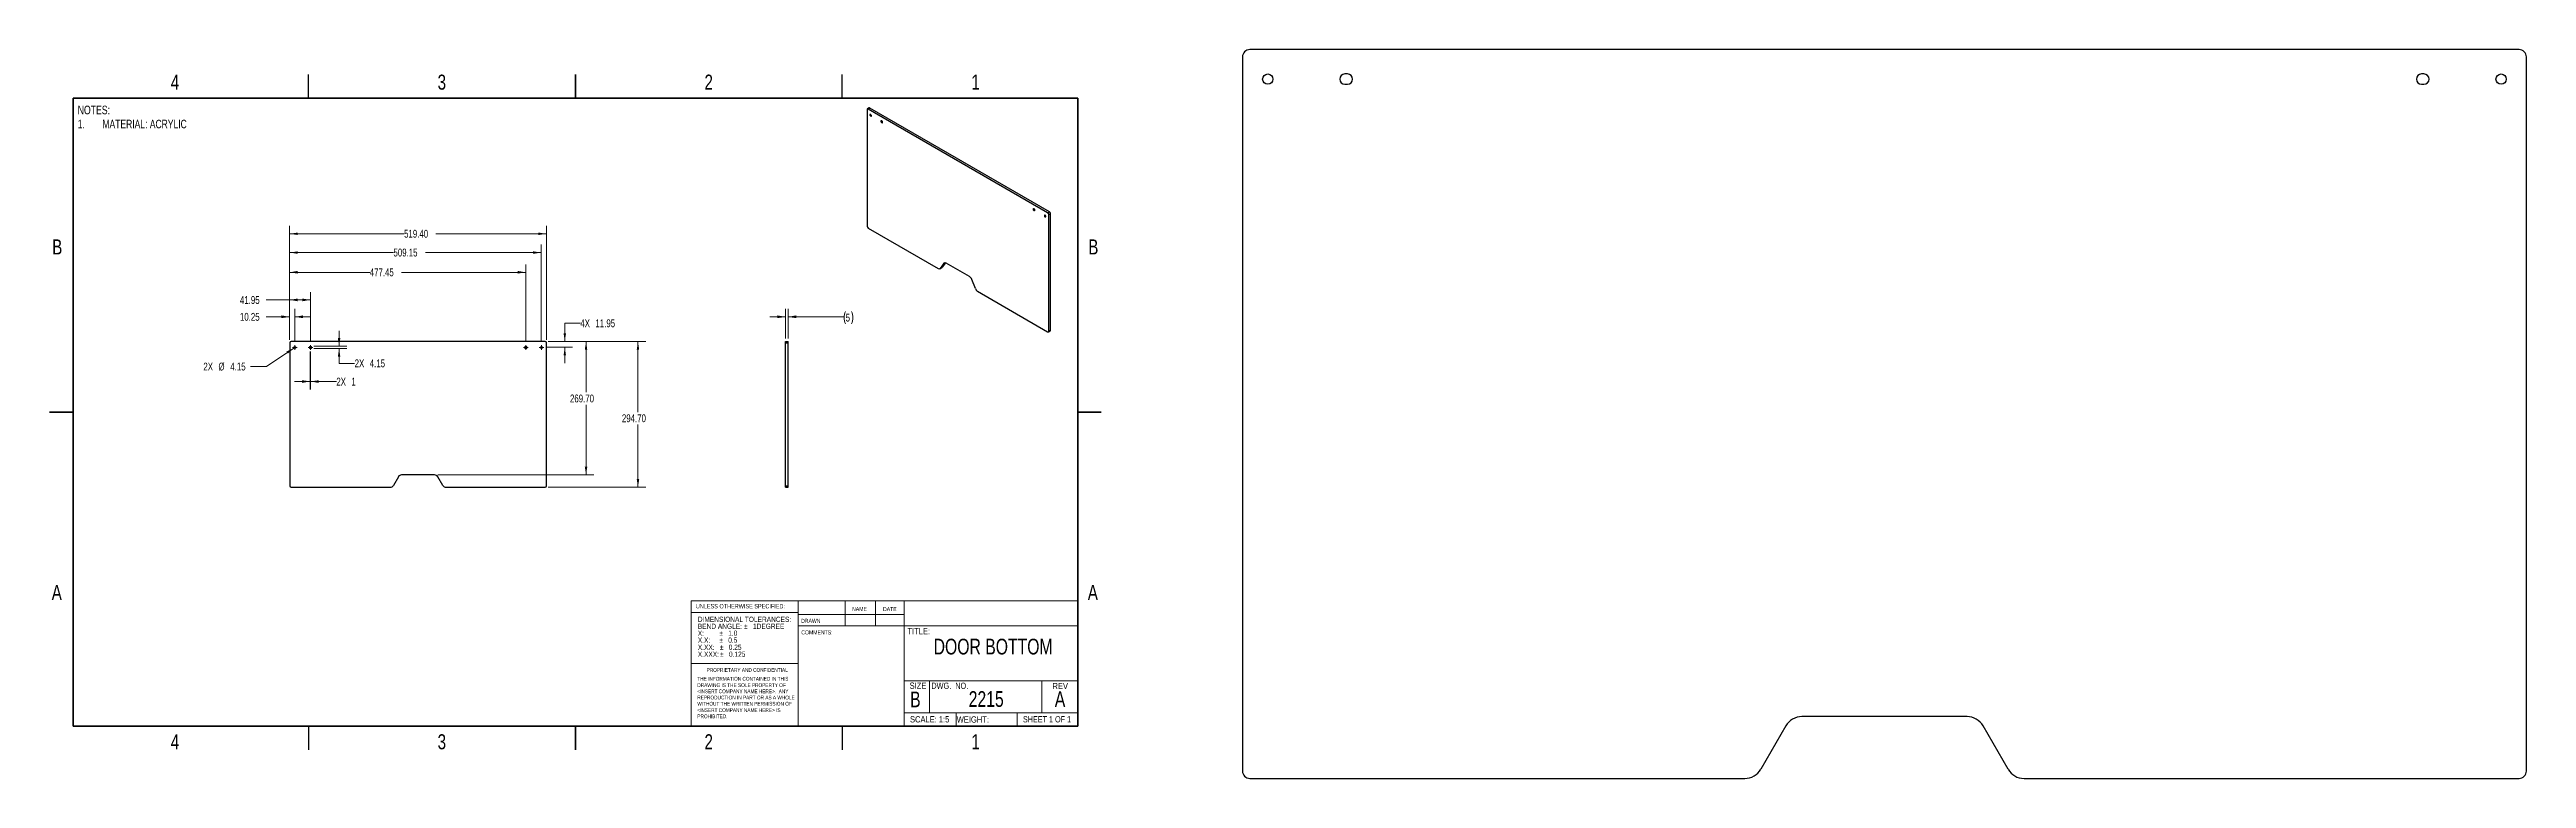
# Model space of a CAD drawing. Header units: millimetres. Extents: x 3 to 1005, y -8 to 286.
import ezdxf

# ---------------------------------------------------------------- set-up
doc = ezdxf.new("R2010")
doc.units = ezdxf.units.MM
doc.styles.add('SLDTEXTSTYLE0', font='TXT', dxfattribs={"width": 0.75})
doc.styles.add('SLDTEXTSTYLE1', font='TXT', dxfattribs={"width": 0.6875})
doc.styles.add('SLDTEXTSTYLE2', font='TXT', dxfattribs={"width": 0.694444})
doc.dimstyles.new('SLDDIMSTYLE0', dxfattribs={"dimtxt": 3.175, "dimasz": 3.302, "dimexe": 0, "dimexo": 0.0625, "dimgap": 0.79375, "dimtad": 0, "dimtih": 1, "dimtoh": 1, "dimlfac": 5, "dimrnd": 1e-09, "dimzin": 12, "dimdsep": 46, "dimtxsty": 'SLDTEXTSTYLE0', "dimsah": 1, "dimcen": 0.09, "dimadec": 0, "dimazin": 3, "dimtfac": 1, "dimtmove": 0, "dimatfit": 0, "dimfxl": 1, "dimfrac": 2, "dimtolj": 1, "dimtzin": 12, "dimarcsym": 0})
doc.dimstyles.new('SLDDIMSTYLE1', dxfattribs={"dimtxt": 3.175, "dimasz": 3.302, "dimexe": 0, "dimexo": 0.0625, "dimgap": 0.79375, "dimtad": 0, "dimtih": 1, "dimtoh": 1, "dimlfac": 5, "dimrnd": 1e-09, "dimzin": 12, "dimdsep": 46, "dimtxsty": 'SLDTEXTSTYLE0', "dimsah": 1, "dimcen": 0.09, "dimadec": 0, "dimazin": 3, "dimtfac": 1, "dimtofl": 0, "dimtmove": 0, "dimatfit": 3, "dimfxl": 1, "dimfrac": 2, "dimtolj": 1, "dimtzin": 12, "dimarcsym": 0})
doc.dimstyles.new('SLDDIMSTYLE2', dxfattribs={"dimtxt": 3.175, "dimasz": 3.302, "dimexe": 0, "dimexo": 0.0625, "dimgap": 0.79375, "dimtad": 0, "dimtih": 1, "dimtoh": 1, "dimlfac": 5, "dimrnd": 1e-09, "dimzin": 4, "dimdsep": 46, "dimtxsty": 'SLDTEXTSTYLE0', "dimsah": 1, "dimcen": 0.09, "dimadec": 0, "dimazin": 1, "dimtfac": 1, "dimtofl": 0, "dimtmove": 0, "dimatfit": 3, "dimfxl": 1, "dimfrac": 2, "dimtolj": 1, "dimtzin": 12, "dimarcsym": 0})
doc.dimstyles.new('SLDDIMSTYLE3', dxfattribs={"dimtxt": 3.175, "dimasz": 3.302, "dimexe": 0, "dimexo": 0.0625, "dimgap": 0.79375, "dimtad": 0, "dimtih": 1, "dimtoh": 1, "dimlfac": 5, "dimrnd": 1e-09, "dimzin": 12, "dimdsep": 46, "dimtxsty": 'SLDTEXTSTYLE0', "dimsah": 1, "dimcen": 0, "dimadec": 0, "dimazin": 3, "dimtfac": 1, "dimtofl": 0, "dimtmove": 0, "dimatfit": 3, "dimfxl": 1, "dimfrac": 2, "dimtolj": 1, "dimtzin": 12, "dimarcsym": 0})

# ---------------------------------------------------------------- blocks, each defined once
blk = doc.blocks.new('SW_NOTE_0')
at = {"color": 0, "linetype": 'Continuous', "lineweight": 0, "attachment_point": 1, "style": 'SLDTEXTSTYLE0'}
for s, insert, char_height in [('NOTES:', (0, 4.5), 3.5), ('1.', (0, -1.2), 3.44), ('MATERIAL: ACRYLIC', (10, -1.2), 3.44)]:
    blk.add_mtext(s, dxfattribs=dict(at, insert=insert, char_height=char_height))
blk = doc.blocks.new('SW_NOTE_1')
at = {"color": 0, "linetype": 'Continuous', "lineweight": 0, "char_height": 1.524, "attachment_point": 1, "style": 'SLDTEXTSTYLE0'}
for s, insert in [('THE INFORMATION CONTAINED IN THIS', (0, 2)), ('WITHOUT THE WRITTEN PERMISSION OF', (0, -8.1)), ('DRAWING IS THE SOLE PROPERTY OF', (0, -0.6)), ('<INSERT COMPANY NAME HERE>.  ANY', (0, -3.1)), ('REPRODUCTION IN PART OR AS A WHOLE', (0, -5.6)), ('<INSERT COMPANY NAME HERE> IS', (0, -10.7)), ('PROHIBITED.', (0, -13.2))]:
    blk.add_mtext(s, dxfattribs=dict(at, insert=insert))
blk = doc.blocks.new('SW_NOTE_2')
at = {"color": 0, "linetype": 'Continuous', "lineweight": 0, "attachment_point": 1, "style": 'SLDTEXTSTYLE0'}
for s, insert, char_height in [('DIMENSIONAL TOLERANCES:', (0, 2.7), 2.117), ('X:', (0, -2.9), 2.12), ('X.X:', (0, -5.7), 2.12), ('X.XX:', (0, -8.6), 2.12), ('BEND ANGLE:', (0, -0.1), 2.117), ('%%p', (8.7, -2.9), 2.12), ('%%p', (8.7, -5.7), 2.12), ('%%p', (8.9, -8.6), 2.12), ('1.0', (12.3, -2.9), 2.12), ('0.5', (12.3, -5.7), 2.12), ('0.25', (12.5, -8.6), 2.12), ('%%p', (18.7, -0.1), 2.12), ('1DEGREE', (22.3, -0.1), 2.12), ('X.XXX:', (0, -11.4), 2.12), ('%%p', (9, -11.4), 2.12), ('0.125', (12.6, -11.4), 2.12)]:
    blk.add_mtext(s, dxfattribs=dict(at, insert=insert, char_height=char_height))
blk = doc.blocks.new('_D')
at = {"color": 7, "linetype": 'Continuous', "lineweight": 18}
for p, q in [((100.3, 168.9), (100.3, 181.4)), ((102.4, 168.1), (102.4, 181.4)), ((100.3, 178.2), (90.8, 178.2)), ((102.4, 178.2), (108.7, 178.2))]:
    blk.add_line(p, q, dxfattribs=at)
for points in [[(100.3, 178.2), (97, 178.8), (97, 177.7)], [(102.4, 178.2), (105.7, 177.7), (105.7, 178.8)]]:
    blk.add_solid(points, dxfattribs=at)
at = {"color": 7, "linetype": 'Continuous', "lineweight": 18, "insert": (80.2, 179.8), "char_height": 3.17, "attachment_point": 1, "style": 'SLDTEXTSTYLE0'}
blk.add_mtext('10.25', dxfattribs=at)
blk = doc.blocks.new('_D_1')
at = {"color": 7, "linetype": 'Continuous', "lineweight": 18}
for p, q in [((100.3, 185.1), (90.8, 185.1)), ((100.3, 168.9), (100.3, 188.2)), ((108.7, 185.1), (100.3, 185.1)), ((108.7, 168.1), (108.7, 188.2))]:
    blk.add_line(p, q, dxfattribs=at)
for points in [[(100.3, 185.1), (103.6, 184.5), (103.6, 185.6)], [(108.7, 185.1), (105.4, 185.6), (105.4, 184.5)]]:
    blk.add_solid(points, dxfattribs=at)
at = {"color": 7, "linetype": 'Continuous', "lineweight": 18, "insert": (80.2, 186.6), "char_height": 3.17, "attachment_point": 1, "style": 'SLDTEXTSTYLE0'}
blk.add_mtext('41.95', dxfattribs=at)
blk = doc.blocks.new('_D_2')
at = {"color": 7, "linetype": 'Continuous', "lineweight": 18}
for p, q in [((100.3, 168.9), (100.3, 199.4)), ((100.3, 196.2), (132.7, 196.2)), ((195.8, 196.2), (145.6, 196.2)), ((195.8, 168.1), (195.8, 199.4))]:
    blk.add_line(p, q, dxfattribs=at)
for points in [[(100.3, 196.2), (103.6, 195.7), (103.6, 196.8)], [(195.8, 196.2), (192.5, 196.8), (192.5, 195.7)]]:
    blk.add_solid(points, dxfattribs=at)
at = {"color": 7, "linetype": 'Continuous', "lineweight": 18, "insert": (132.7, 197.8), "char_height": 3.17, "attachment_point": 1, "style": 'SLDTEXTSTYLE0'}
blk.add_mtext('477.45', dxfattribs=at)
blk = doc.blocks.new('_D_3')
at = {"color": 7, "linetype": 'Continuous', "lineweight": 18}
for p, q in [((100.3, 168.9), (100.3, 207.4)), ((100.3, 204.2), (142.3, 204.2)), ((202.1, 204.2), (155.2, 204.2)), ((202.1, 168.1), (202.1, 207.4))]:
    blk.add_line(p, q, dxfattribs=at)
for points in [[(100.3, 204.2), (103.6, 203.7), (103.6, 204.7)], [(202.1, 204.2), (198.8, 204.7), (198.8, 203.7)]]:
    blk.add_solid(points, dxfattribs=at)
at = {"color": 7, "linetype": 'Continuous', "lineweight": 18, "insert": (142.3, 205.8), "char_height": 3.17, "attachment_point": 1, "style": 'SLDTEXTSTYLE0'}
blk.add_mtext('509.15', dxfattribs=at)
blk = doc.blocks.new('_D_4')
at = {"color": 7, "linetype": 'Continuous', "lineweight": 18}
for p, q in [((100.3, 168.9), (100.3, 215)), ((100.3, 211.8), (146.6, 211.8)), ((204.2, 211.8), (159.5, 211.8)), ((204.2, 168.9), (204.2, 215))]:
    blk.add_line(p, q, dxfattribs=at)
for points in [[(100.3, 211.8), (103.6, 211.3), (103.6, 212.3)], [(204.2, 211.8), (200.9, 212.3), (200.9, 211.3)]]:
    blk.add_solid(points, dxfattribs=at)
at = {"color": 7, "linetype": 'Continuous', "lineweight": 18, "insert": (146.6, 213.4), "char_height": 3.17, "attachment_point": 1, "style": 'SLDTEXTSTYLE0'}
blk.add_mtext('519.40', dxfattribs=at)
blk = doc.blocks.new('_D_5')
at = {"color": 7, "linetype": 'Continuous', "lineweight": 18}
for p, q in [((217.9, 175.6), (211.6, 175.6)), ((211.6, 175.6), (211.6, 168.2)), ((204.3, 165.9), (214.7, 165.9)), ((204.9, 168.2), (214.7, 168.2)), ((211.6, 165.9), (211.6, 159.5))]:
    blk.add_line(p, q, dxfattribs=at)
for points in [[(211.6, 168.2), (212.1, 171.6), (211.1, 171.6)], [(211.6, 165.9), (211.1, 162.6), (212.1, 162.6)]]:
    blk.add_solid(points, dxfattribs=at)
at = {"color": 7, "linetype": 'Continuous', "lineweight": 18, "char_height": 3.17, "attachment_point": 1, "style": 'SLDTEXTSTYLE0'}
for s, insert in [('4X', (217.9, 177.2)), ('11.95', (224, 177.2))]:
    blk.add_mtext(s, dxfattribs=dict(at, insert=insert))
blk = doc.blocks.new('_D_6')
at = {"color": 7, "linetype": 'Continuous', "lineweight": 18}
for p, q in [((204.9, 168.2), (244.4, 168.2)), ((241.2, 168.2), (241.2, 139.7)), ((241.2, 109.3), (241.2, 134.7)), ((204.9, 109.3), (244.4, 109.3))]:
    blk.add_line(p, q, dxfattribs=at)
for points in [[(241.2, 168.2), (240.7, 164.9), (241.7, 164.9)], [(241.2, 109.3), (241.7, 112.6), (240.7, 112.6)]]:
    blk.add_solid(points, dxfattribs=at)
at = {"color": 7, "linetype": 'Continuous', "lineweight": 18, "insert": (234.7, 138.8), "char_height": 3.17, "attachment_point": 1, "style": 'SLDTEXTSTYLE0'}
blk.add_mtext('294.70', dxfattribs=at)
blk = doc.blocks.new('_D_7')
at = {"color": 7, "linetype": 'Continuous', "lineweight": 18}
for p, q in [((204.9, 168.2), (223.4, 168.2)), ((220.2, 168.2), (220.2, 147.8)), ((220.2, 114.3), (220.2, 142.7)), ((160.2, 114.3), (223.4, 114.3))]:
    blk.add_line(p, q, dxfattribs=at)
for points in [[(220.2, 168.2), (219.7, 164.9), (220.7, 164.9)], [(220.2, 114.3), (220.7, 117.6), (219.7, 117.6)]]:
    blk.add_solid(points, dxfattribs=at)
at = {"color": 7, "linetype": 'Continuous', "lineweight": 18, "insert": (213.7, 146.8), "char_height": 3.17, "attachment_point": 1, "style": 'SLDTEXTSTYLE0'}
blk.add_mtext('269.70', dxfattribs=at)
blk = doc.blocks.new('_D_8')
at = {"color": 7, "linetype": 'Continuous', "lineweight": 18}
for p, q in [((102, 165.6), (90.9, 158.1)), ((90.9, 158.1), (84.5, 158.1))]:
    blk.add_line(p, q, dxfattribs=at)
blk.add_solid([(102, 165.6), (99, 164.2), (99.6, 163.4)], dxfattribs=at)
at = {"color": 7, "linetype": 'Continuous', "lineweight": 18, "char_height": 3.17, "attachment_point": 1, "style": 'SLDTEXTSTYLE0'}
for s, insert in [('2X', (65.4, 159.7)), ('%%c', (71.5, 159.7)), ('4.15', (76.3, 159.7))]:
    blk.add_mtext(s, dxfattribs=dict(at, insert=insert))
blk = doc.blocks.new('_D_9')
at = {"color": 7, "linetype": 'Continuous', "lineweight": 18}
for p, q in [((120.3, 166.3), (120.3, 172.6)), ((110.1, 166.3), (123.4, 166.3)), ((110.1, 165.4), (123.4, 165.4)), ((120.3, 159.4), (120.3, 165.4)), ((126.6, 159.4), (120.3, 159.4))]:
    blk.add_line(p, q, dxfattribs=at)
for points in [[(120.3, 166.3), (120.8, 169.6), (119.8, 169.6)], [(120.3, 165.4), (119.8, 162.1), (120.8, 162.1)]]:
    blk.add_solid(points, dxfattribs=at)
at = {"color": 7, "linetype": 'Continuous', "lineweight": 18, "char_height": 3.17, "attachment_point": 1, "style": 'SLDTEXTSTYLE0'}
for s, insert in [('2X', (126.6, 161)), ('4.15', (132.7, 161))]:
    blk.add_mtext(s, dxfattribs=dict(at, insert=insert))
blk = doc.blocks.new('_D_10')
at = {"color": 7, "linetype": 'Continuous', "lineweight": 18}
for p, q in [((108.6, 164.2), (108.6, 148.9)), ((108.8, 164.2), (108.8, 148.9)), ((108.6, 152.1), (102.3, 152.1)), ((108.8, 152.1), (119.2, 152.1))]:
    blk.add_line(p, q, dxfattribs=at)
for points in [[(108.6, 152.1), (105.3, 152.6), (105.3, 151.5)], [(108.8, 152.1), (112.1, 151.5), (112.1, 152.6)]]:
    blk.add_solid(points, dxfattribs=at)
at = {"color": 7, "linetype": 'Continuous', "lineweight": 18, "char_height": 3.17, "attachment_point": 1, "style": 'SLDTEXTSTYLE0'}
for s, insert in [('2X', (119.2, 153.6)), ('1', (125.3, 153.6))]:
    blk.add_mtext(s, dxfattribs=dict(at, insert=insert))
blk = doc.blocks.new('SW_CENTERMARKSYMBOL_0')
at = {"color": 0, "linetype": 'Continuous', "lineweight": 0}
for p, q in [((-0.508, 0), (-0.923, 0)), ((0, 0), (-0.508, 0)), ((0, 0.508), (0, 0.923)), ((0, 0), (0, 0.508)), ((0, 0), (0, -0.508)), ((0, 0), (0.508, 0)), ((0.508, 0), (0.923, 0)), ((0, -0.508), (0, -0.923))]:
    blk.add_line(p, q, dxfattribs=at)
blk = doc.blocks.new('SW_CENTERMARKSYMBOL_1')
at = {"color": 0, "linetype": 'Continuous', "lineweight": 0}
for p, q in [((-0.508, 0), (-0.923, 0)), ((0, 0), (-0.508, 0)), ((0, 0.508), (0, 0.923)), ((0, 0), (0, 0.508)), ((0, 0), (0, -0.508)), ((0, 0), (0.508, 0)), ((0.508, 0), (0.923, 0)), ((0, -0.508), (0, -0.923))]:
    blk.add_line(p, q, dxfattribs=at)
blk = doc.blocks.new('SW_CENTERMARKSYMBOL_2')
at = {"color": 0, "linetype": 'Continuous', "lineweight": 0}
for p, q in [((-0.508, 0), (-0.923, 0)), ((0, 0), (-0.508, 0)), ((0, 0.508), (0, 0.923)), ((0, 0), (0, 0.508)), ((0, 0), (0, -0.508)), ((0, 0), (0.508, 0)), ((0.508, 0), (0.923, 0)), ((0, -0.508), (0, -0.923))]:
    blk.add_line(p, q, dxfattribs=at)
blk = doc.blocks.new('SW_CENTERMARKSYMBOL_3')
at = {"color": 0, "linetype": 'Continuous', "lineweight": 0}
for p, q in [((-0.508, 0), (-0.923, 0)), ((0, 0), (-0.508, 0)), ((0, 0.508), (0, 0.923)), ((0, 0), (0, 0.508)), ((0, 0), (0, -0.508)), ((0, 0), (0.508, 0)), ((0.508, 0), (0.923, 0)), ((0, -0.508), (0, -0.923))]:
    blk.add_line(p, q, dxfattribs=at)
blk = doc.blocks.new('_D_11')
at = {"color": 7, "linetype": 'Continuous', "lineweight": 18}
for p, q in [((300.9, 169.5), (300.9, 181.4)), ((301.9, 169.5), (301.9, 181.4)), ((300.9, 178.2), (294.6, 178.2)), ((301.9, 178.2), (324.6, 178.2))]:
    blk.add_line(p, q, dxfattribs=at)
for centre, start, end in [((330.2, 177.9), 153.4349, 206.5651), ((322.5, 177.9), 333.4349, 26.5651)]:
    blk.add_arc(centre, 5.64, start, end, dxfattribs=at)
for points in [[(300.9, 178.2), (297.6, 178.8), (297.6, 177.7)], [(301.9, 178.2), (305.2, 177.7), (305.2, 178.8)]]:
    blk.add_solid(points, dxfattribs=at)
at = {"color": 7, "linetype": 'Continuous', "lineweight": 18, "insert": (325.2, 179.5), "char_height": 3.17, "attachment_point": 1, "style": 'SLDTEXTSTYLE0'}
blk.add_mtext('5', dxfattribs=at)

msp = doc.modelspace()

# ---------------------------------------------------------------- linework, layer by layer
at = {"color": 7, "linetype": 'Continuous', "lineweight": 25}
for p, q in [((485.7136, 283.2847), (485.7136, -5.4153)), ((1002.1136, 286.2847), (488.7136, 286.2847)), ((1005.1136, -5.4153), (1005.1136, 283.2847)), ((107.95, 266.7), (107.95, 276.225)), ((215.9, 276.225), (215.9, 266.7)), ((215.9, 266.7), (215.9, 276.225)), ((323.85, 266.7), (323.85, 276.225)), ((528.1636, 276.4097), (527.1636, 276.4097)), ((527.1636, 272.2597), (528.1636, 272.2597)), ((963.6636, 276.4097), (962.6636, 276.4097)), ((962.6636, 272.2597), (963.6636, 272.2597)), ((333.8803, 261.9946), (333.8803, 214.8476)), ((334.7117, 262.6775), (334.0046, 262.2693)), ((334.3045, 262.2396), (335.0117, 262.6478)), ((406.9103, 220.3252), (334.3045, 262.2396)), ((407.6174, 220.7334), (335.0117, 262.6478)), ((339.8836, 257.4062), (339.7422, 257.4879)), ((339.7422, 256.8101), (339.8836, 256.7285)), ((401.4726, 221.8517), (401.3312, 221.9333)), ((401.3312, 221.2556), (401.4726, 221.1739)), ((406.9103, 220.3252), (407.6174, 220.7334)), ((334.3045, 214.1127), (362.6178, 197.7678)), ((407.3345, 219.5904), (408.0416, 219.9986)), ((407.3345, 172.4433), (407.3345, 219.5904)), ((408.0416, 172.8515), (408.0416, 219.9986)), ((363.3677, 197.6936), (364.0748, 198.1018)), ((364.9652, 199.883), (363.5363, 197.85)), ((364.2434, 198.2582), (363.5363, 197.85)), ((365.5366, 200.0981), (364.2434, 198.2582)), ((375.331, 194.5113), (365.8838, 199.9651)), ((377.6785, 189.6859), (376.2496, 193.3686)), ((378.597, 188.5432), (406.9103, 172.1983)), ((407.2102, 172.1686), (407.9174, 172.5768)), ((407.3345, 172.4433), (408.0416, 172.8515)), ((100.3169, 167.6485), (100.3169, 109.9085)), ((203.5969, 168.2485), (100.9169, 168.2485)), ((108.8069, 166.2735), (108.6069, 166.2735)), ((108.6069, 165.4435), (108.8069, 165.4435)), ((195.9069, 166.2735), (195.7069, 166.2735)), ((195.7069, 165.4435), (195.9069, 165.4435)), ((204.1969, 109.9085), (204.1969, 167.6485)), ((300.9239, 168.2485), (301.9239, 168.2485)), ((300.9239, 167.6485), (300.9239, 168.2485)), ((300.9239, 109.9085), (300.9239, 167.6485)), ((300.9239, 167.6485), (301.9239, 167.6485)), ((301.9239, 167.6485), (301.9239, 168.2485)), ((301.9239, 109.9085), (301.9239, 167.6485)), ((3.175, 139.7), (12.7, 139.7)), ((12.7, 139.7), (3.175, 139.7)), ((428.625, 139.7), (419.1, 139.7)), ((419.1, 139.7), (428.625, 139.7)), ((144.2776, 113.5585), (142.2569, 110.0585)), ((158.9371, 114.3085), (145.5766, 114.3085)), ((162.2569, 110.0585), (160.2362, 113.5585)), ((100.9169, 109.3085), (140.9578, 109.3085)), ((163.5559, 109.3085), (203.5969, 109.3085)), ((300.9239, 109.9085), (301.9239, 109.9085)), ((300.9239, 109.3085), (300.9239, 109.9085)), ((300.9239, 109.3085), (301.9239, 109.3085)), ((301.9239, 109.3085), (301.9239, 109.9085)), ((107.95, 12.7), (107.95, 3.175)), ((215.9, 3.175), (215.9, 12.7)), ((215.9, 12.7), (215.9, 3.175)), ((323.85, 12.7), (323.85, 3.175)), ((705.5172, 12.8347), (695.4136, -4.6653)), ((778.8148, 16.5847), (712.0124, 16.5847)), ((795.4136, -4.6653), (785.31, 12.8347)), ((488.7136, -8.4153), (688.9184, -8.4153)), ((801.9088, -8.4153), (1002.1136, -8.4153))]:
    msp.add_line(p, q, dxfattribs=at)
at = {"color": 7, "linetype": 'Continuous', "lineweight": 50}
for p, q in [((12.7, 12.7), (12.7, 266.7)), ((12.7, 266.7), (419.1, 266.7)), ((419.1, 266.7), (419.1, 12.7)), ((419.1, 12.7), (12.7, 12.7))]:
    msp.add_line(p, q, dxfattribs=at)
at = {"color": 8, "linetype": 'Continuous', "lineweight": 25}
for p, q in [((340.1527, 257.0471), (339.7422, 256.8101)), ((340.1771, 256.8979), (339.8836, 256.7285)), ((401.7417, 221.4926), (401.3312, 221.2556)), ((401.7661, 221.3433), (401.4726, 221.1739)), ((365.3536, 200.1072), (364.9652, 199.883))]:
    msp.add_line(p, q, dxfattribs=at)
at = {"color": 7, "linetype": 'Continuous', "lineweight": 18}
for p, q in [((262.6786, 12.7), (262.6786, 63.4037)), ((262.6786, 63.4037), (419.1, 63.4037)), ((305.9481, 63.4037), (305.9481, 12.7)), ((324.9852, 63.4037), (324.9852, 53.2688)), ((337.2431, 63.4037), (337.2431, 53.2688)), ((348.903, 63.4037), (348.903, 12.7)), ((305.9481, 58.6742), (262.6786, 58.6742)), ((305.9481, 57.8319), (348.903, 57.8319)), ((305.9481, 53.2688), (348.903, 53.2688)), ((348.903, 53.2688), (419.1, 53.2688)), ((262.6786, 38.0519), (306.1016, 38.0519)), ((348.903, 30.9845), (419.1, 30.9845)), ((359.0753, 30.9845), (359.0753, 18.1073)), ((404.5728, 30.9845), (404.5728, 18.1073)), ((348.903, 18.1073), (419.1, 18.1073)), ((369.9362, 18.1073), (369.9362, 12.7)), ((394.6227, 18.1073), (394.6227, 12.7))]:
    msp.add_line(p, q, dxfattribs=at)
at = {"color": 7, "linetype": 'Continuous', "lineweight": 25, "flags": 128}
for points in [[(335.6233, 259.5268), (335.601, 259.6694), (335.5373, 259.816), (335.4421, 259.9444), (335.3298, 260.0351), (335.2176, 260.0741), (335.1223, 260.0556), (335.0587, 259.9824), (335.0364, 259.8656), (335.0587, 259.723), (335.1223, 259.5764), (335.2176, 259.448), (335.3298, 259.3573), (335.4421, 259.3183), (335.5373, 259.3368), (335.601, 259.41), (335.6233, 259.5268)], [(339.7422, 257.4879), (339.6299, 257.5269), (339.5347, 257.5084), (339.4711, 257.4352), (339.4487, 257.3184), (339.4711, 257.1758), (339.5347, 257.0292), (339.6299, 256.9008), (339.7422, 256.8101)], [(339.8836, 256.7285), (339.9959, 256.6895), (340.0911, 256.708), (340.1547, 256.7812), (340.1771, 256.898), (340.1547, 257.0405), (340.0911, 257.1872), (339.9959, 257.3156), (339.8836, 257.4062)], [(401.3312, 221.9333), (401.2189, 221.9723), (401.1237, 221.9538), (401.0601, 221.8806), (401.0377, 221.7638), (401.0601, 221.6213), (401.1237, 221.4746), (401.2189, 221.3462), (401.3312, 221.2556)], [(401.4726, 221.1739), (401.5849, 221.1349), (401.6801, 221.1534), (401.7437, 221.2266), (401.7661, 221.3434), (401.7437, 221.486), (401.6801, 221.6326), (401.5849, 221.761), (401.4726, 221.8517)], [(405.5915, 219.135), (405.6139, 218.9924), (405.6775, 218.8458), (405.7727, 218.7174), (405.885, 218.6267), (405.9973, 218.5877), (406.0925, 218.6062), (406.1561, 218.6794), (406.1784, 218.7962), (406.1561, 218.9388), (406.0925, 219.0854), (405.9973, 219.2138), (405.885, 219.3045), (405.7727, 219.3435), (405.6775, 219.325), (405.6139, 219.2518), (405.5915, 219.135)], [(364.2434, 198.2582), (364.1664, 198.1694), (364.0749, 198.1018), (364.0748, 198.1018)]]:
    msp.add_lwpolyline(points, dxfattribs=at)
at = {"color": 7, "linetype": 'Continuous', "lineweight": 25}
for centre, radius in [((495.9636, 274.3347), 2.075), ((994.8636, 274.3347), 2.075), ((102.3669, 165.8585), 0.415), ((202.1469, 165.8585), 0.415)]:
    msp.add_circle(centre, radius, dxfattribs=at)
for centre, radius, start, end in [((488.7136, 283.2847), 3, 90, 180), ((1002.1136, 283.2847), 3, 0, 90), ((527.1636, 274.3347), 2.075, 90, 270), ((528.1636, 274.3347), 2.075, 270, 90), ((962.6636, 274.3347), 2.075, 90, 270), ((963.6636, 274.3347), 2.075, 270, 90), ((334.1389, 262.0366), 0.262, 50.7967148, 189.214037), ((334.8359, 262.4025), 0.3018, 54.3824225, 114.307119), ((407.1205, 219.9567), 0.9221, 2.6054785, 57.3945217), ((334.8014, 214.8895), 0.9221, 182.6054785, 237.3945217), ((406.4134, 219.5485), 0.9221, 2.6054785, 57.3945217), ((363.0351, 198.2786), 0.6595, 230.7518319, 319.4672041), ((365.4665, 199.4544), 0.6595, 50.7518319, 139.4672041), ((374.0894, 192.5727), 2.3021, 20.2271138, 57.3620294), ((379.8386, 190.4818), 2.3021, 200.2271138, 237.3620294), ((407.0759, 172.4014), 0.262, 230.7967148, 9.214037), ((407.7476, 172.8191), 0.2958, 305.0133329, 6.2988475), ((100.9169, 167.6485), 0.6, 90, 180), ((108.6069, 165.8585), 0.415, 90, 270), ((108.8069, 165.8585), 0.415, 270, 90), ((195.7069, 165.8585), 0.415, 90, 270), ((195.9069, 165.8585), 0.415, 270, 90), ((203.5969, 167.6485), 0.6, 0, 90), ((145.5766, 112.8085), 1.5, 90, 150), ((158.9371, 112.8085), 1.5, 30, 90), ((100.9169, 109.9085), 0.6, 180, 270), ((140.9578, 110.8085), 1.5, 270, 330), ((163.5559, 110.8085), 1.5, 210, 270), ((203.5969, 109.9085), 0.6, 270, 0), ((712.0124, 9.0847), 7.5, 90, 150), ((778.8148, 9.0847), 7.5, 30, 90), ((488.7136, -5.4153), 3, 180, 270), ((688.9184, -0.9153), 7.5, 270, 330), ((801.9088, -0.9153), 7.5, 210, 270), ((1002.1136, -5.4153), 3, 270, 0)]:
    msp.add_arc(centre, radius, start, end, dxfattribs=at)

# ---------------------------------------------------------------- block references
at = {"color": 7, "linetype": 'Continuous', "lineweight": 0}
for name, p in [('SW_NOTE_0', (14.5666, 259.1015)), ('SW_CENTERMARKSYMBOL_0', (102.3669, 165.8585)), ('SW_CENTERMARKSYMBOL_2', (108.7069, 165.8585)), ('SW_CENTERMARKSYMBOL_3', (195.8069, 165.8585)), ('SW_CENTERMARKSYMBOL_1', (202.1469, 165.8585)), ('SW_NOTE_2', (265.4132, 54.2766)), ('SW_NOTE_1', (265.2142, 30.6576))]:
    msp.add_blockref(name, p, dxfattribs=at)

# ---------------------------------------------------------------- texts
for s, insert, char_height, attachment_point, style in [('4', (53.9136, 276.1637), 6.096, 2, 'SLDTEXTSTYLE0'), ('3', (161.8636, 276.1637), 6.096, 2, 'SLDTEXTSTYLE0'), ('2', (269.8136, 276.1637), 6.096, 2, 'SLDTEXTSTYLE0'), ('1', (377.7636, 276.1637), 6.096, 2, 'SLDTEXTSTYLE0'), ('B', (6.3034, 209.5257), 6.096, 2, 'SLDTEXTSTYLE0'), ('B', (425.4034, 209.5257), 6.096, 2, 'SLDTEXTSTYLE0'), ('A', (6.1066, 69.8257), 6.096, 2, 'SLDTEXTSTYLE0'), ('UNLESS OTHERWISE SPECIFIED:', (264.6171, 62.1158), 1.778, 1, 'SLDTEXTSTYLE0'), ('NAME', (327.8238, 60.923), 1.651, 1, 'SLDTEXTSTYLE0'), ('DATE', (340.3149, 60.8789), 1.651, 1, 'SLDTEXTSTYLE0'), ('A', (425.2066, 69.8257), 6.096, 2, 'SLDTEXTSTYLE0'), ('DRAWN', (307.1966, 56.1227), 1.651, 1, 'SLDTEXTSTYLE0'), ('COMMENTS:', (307.2838, 51.4535), 1.651, 1, 'SLDTEXTSTYLE0'), ('TITLE:', (350.1934, 52.393), 2.54, 1, 'SLDTEXTSTYLE0'), ('DOOR BOTTOM', (384.8593, 48.0717), 6.35, 2, 'SLDTEXTSTYLE0'), ('PROPRIETARY AND CONFIDENTIAL', (268.9893, 36.2029), 1.524, 1, 'SLDTEXTSTYLE0'), ('SIZE', (351.0796, 30.358), 2.54, 1, 'SLDTEXTSTYLE0'), ('DWG.  NO.', (359.8807, 30.3225), 2.54, 1, 'SLDTEXTSTYLE2'), ('REV', (408.8849, 30.2233), 2.54, 1, 'SLDTEXTSTYLE0'), ('B', (351.28, 26.7244), 6.35, 1, 'SLDTEXTSTYLE0'), ('2215', (382.065, 26.8729), 6.35, 2, 'SLDTEXTSTYLE0'), ('A', (411.933, 26.8636), 6.35, 2, 'SLDTEXTSTYLE0'), ('SCALE: 1:5', (351.2486, 16.7647), 2.54, 1, 'SLDTEXTSTYLE0'), ('WEIGHT:', (370.14, 16.6777), 2.54, 1, 'SLDTEXTSTYLE0'), ('SHEET 1 OF 1', (396.9309, 16.7729), 2.54, 1, 'SLDTEXTSTYLE1'), ('4', (53.9136, 9.4637), 6.096, 2, 'SLDTEXTSTYLE0'), ('3', (161.8636, 9.4637), 6.096, 2, 'SLDTEXTSTYLE0'), ('2', (269.8136, 9.4637), 6.096, 2, 'SLDTEXTSTYLE0'), ('1', (377.7636, 9.4637), 6.096, 2, 'SLDTEXTSTYLE0')]:
    msp.add_mtext(s, dxfattribs=dict(at, insert=insert, char_height=char_height, attachment_point=attachment_point, style=style))

# ---------------------------------------------------------------- dimensions: what is measured, and where the dimension line sits
at = {"color": 7, "linetype": 'Continuous', "lineweight": 18}
for base, p2, dimstyle, picture, middle in [((204.1969, 211.7887), (204.1969, 167.6485), 'SLDDIMSTYLE2', '_D_4', (153.0365, 211.7887)), ((202.1469, 204.2113), (202.1469, 166.7815), 'SLDDIMSTYLE1', '_D_3', (148.7193, 204.2113)), ((195.8069, 196.2485), (195.8069, 166.7815), 'SLDDIMSTYLE1', '_D_2', (139.1764, 196.2485)), ((108.7069, 185.0558), (108.7069, 166.7815), 'SLDDIMSTYLE1', '_D_1', (85.4788, 185.0558)), ((102.3669, 178.2485), (102.3669, 166.7815), 'SLDDIMSTYLE0', '_D', (85.4788, 178.2485))]:
    dim = msp.add_linear_dim(base=base, p1=(100.3169, 167.6485), p2=p2, dimstyle=dimstyle, dxfattribs=at)
    dim.commit()
    dim.dimension.update_dxf_attribs({"geometry": picture, "text_midpoint": middle, "dimtype": 160})
for base, p1, p2, text, picture, middle in [((301.9239, 178.2485), (300.9239, 168.2485), (301.9239, 168.2485), '(<>)', '_D_11', (326.3637, 178.2485)), ((108.8069, 152.0565), (108.6069, 165.4435), (108.8069, 165.4435), '2X <>', '_D_10', (123.3995, 152.0565))]:
    dim = msp.add_linear_dim(base=base, p1=p1, p2=p2, text=text, dimstyle='SLDDIMSTYLE0', dxfattribs=at)
    dim.commit()
    dim.dimension.update_dxf_attribs({"geometry": picture, "text_midpoint": middle, "dimtype": 160})
for base, p1, p2, text, picture, middle in [((120.2595, 165.4435), (108.8069, 166.2735), (108.8069, 165.4435), '2X <>', '_D_9', (120.2595, 159.4264)), ((211.5705, 165.8585), (203.5969, 168.2485), (203.0699, 165.8585), '4X <>', '_D_5', (211.5705, 175.6366))]:
    dim = msp.add_linear_dim(base=base, p1=p1, p2=p2, angle=90, text=text, dimstyle='SLDDIMSTYLE0', dxfattribs=at)
    dim.commit()
    dim.dimension.update_dxf_attribs({"geometry": picture, "text_midpoint": middle, "dimtype": 160})
dim = msp.add_diameter_dim_2p(p1=(102.7114, 166.0899), p2=(102.0224, 165.6271), text='2X <>', dimstyle='SLDDIMSTYLE3', dxfattribs=at)
dim.commit()
dim.dimension.update_dxf_attribs({"geometry": '_D_8', "text_midpoint": (74.9878, 158.1471), "dimtype": 163})
for base, p2, picture, middle in [((220.1969, 114.3085), (158.9371, 114.3085), '_D_7', (220.1969, 145.2625)), ((241.1899, 109.3085), (203.5969, 109.3085), '_D_6', (241.1899, 137.2233))]:
    dim = msp.add_linear_dim(base=base, p1=(203.5969, 168.2485), p2=p2, angle=90, dimstyle='SLDDIMSTYLE2', dxfattribs=at)
    dim.commit()
    dim.dimension.update_dxf_attribs({"geometry": picture, "text_midpoint": middle, "dimtype": 160})

doc.saveas('drawing.dxf')
